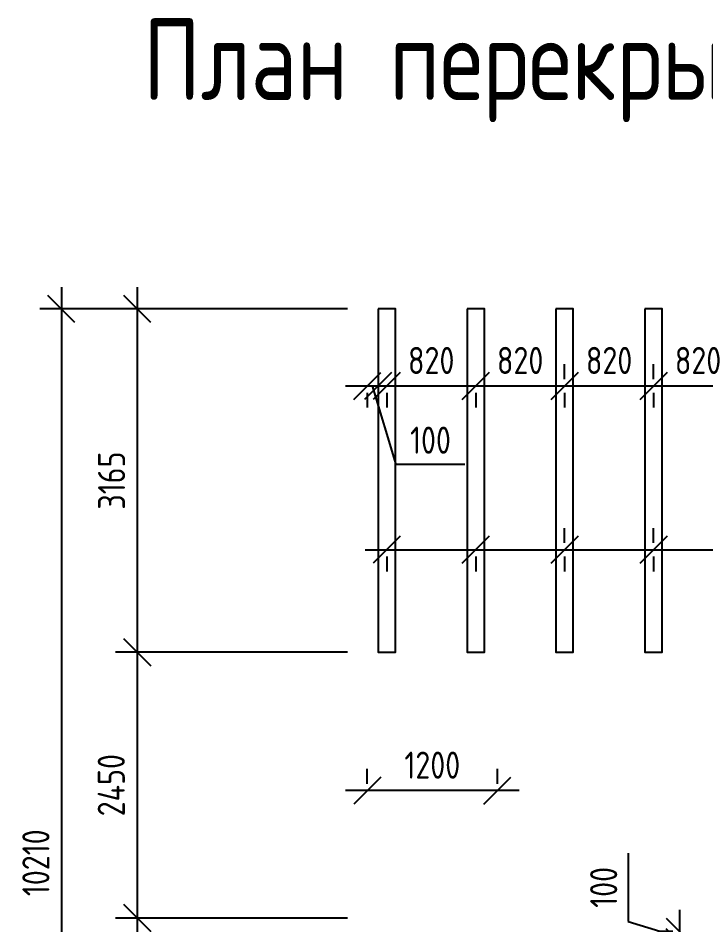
# Model space of a CAD drawing. Header units: millimetres. Extents: x -3099 to 8621, y -2900 to 12890.
# Drawn here: x -3099 to 3242, y 4532 to 12890 of the extents above; entities that cross this region are included whole.
import ezdxf

# ---------------------------------------------------------------- set-up
doc = ezdxf.new("R2010")
doc.units = ezdxf.units.MM
doc.header["$PDMODE"] = 35
doc.layers.add('СПДС_РАЗМЕРЫ', color=152, linetype='Continuous', lineweight=25)
doc.layers.add('СПДС_ТАБЛИЦЫ', color=7, linetype='Continuous', lineweight=25)
doc.styles.add('ГОСТ 2.304', font='CS_Gost2304.shx')
doc.dimstyles.new('СПДС', dxfattribs={"dimscale": 100, "dimtxt": 2.5, "dimasz": 2.5, "dimexe": 2, "dimexo": 0.625, "dimgap": 1, "dimtad": 1, "dimdec": 0, "dimtxsty": 'ГОСТ 2.304', "dimblk": 'OBLIQUE', "dimblk1": 'OBLIQUE', "dimblk2": 'OBLIQUE', "dimcen": 2.5, "dimdle": 2, "dimadec": 0, "dimazin": 2, "dimtfac": 0.75, "dimtdec": 4, "dimtmove": 1, "dimatfit": 3, "dimfxl": 1, "dimtfill": 1, "dimtolj": 1, "dimarcsym": 1})

# ---------------------------------------------------------------- blocks, each defined once
blk = doc.blocks.new('_Oblique')
at = {"color": 0, "linetype": 'ByBlock', "lineweight": -2}
blk.add_line((-0.5, -0.5), (0.5, 0.5), dxfattribs=at)
blk = doc.blocks.new('*D21')
at = {"layer": 'Defpoints', "color": 0, "ltscale": 100}
for p in [(0, 10210), (0, 0), (-2700, 0)]:
    blk.add_point(p, dxfattribs=at)
at = {"layer": 'СПДС_РАЗМЕРЫ', "color": 0, "lineweight": -2, "ltscale": 100}
for p, q in [((-2700, 10410), (-2700, -200)), ((-62.5, 10210), (-2900, 10210)), ((-62.5, 0), (-2900, 0))]:
    blk.add_line(p, q, dxfattribs=at)
at = {"layer": 'СПДС_РАЗМЕРЫ', "color": 0, "lineweight": -2, "ltscale": 100, "xscale": 250, "yscale": 250, "zscale": 250}
for p, rotation in [((-2700, 10210), 90), ((-2700, 0), 270)]:
    blk.add_blockref('_Oblique', p, dxfattribs=dict(at, rotation=rotation))
at = {"layer": 'СПДС_РАЗМЕРЫ', "color": 0, "lineweight": 25, "ltscale": 100, "insert": (-2934.7, 5105), "char_height": 250, "attachment_point": 5, "rotation": 90, "style": 'ГОСТ 2.304', "bg_fill": 3, "box_fill_scale": 1.1, "bg_fill_color": 256, "bg_fill_true_color": 13158600, "bg_fill_transparency": 0}
blk.add_mtext('\\A1;10210', dxfattribs=at)
blk = doc.blocks.new('*D23')
at = {"layer": 'Defpoints', "color": 0, "ltscale": 100}
for p in [(0, 4595), (-2000, 1570), (0, 1570)]:
    blk.add_point(p, dxfattribs=at)
at = {"layer": 'СПДС_РАЗМЕРЫ', "color": 0, "lineweight": -2, "ltscale": 100}
for p, q in [((-2000, 4795), (-2000, 1370)), ((-62.5, 4595), (-2200, 4595)), ((-62.5, 1570), (-2200, 1570))]:
    blk.add_line(p, q, dxfattribs=at)
at = {"layer": 'СПДС_РАЗМЕРЫ', "color": 0, "lineweight": -2, "ltscale": 100, "xscale": 250, "yscale": 250, "zscale": 250}
for p, rotation in [((-2000, 4595), 90.00000000000001), ((-2000, 1570), 270)]:
    blk.add_blockref('_Oblique', p, dxfattribs=dict(at, rotation=rotation))
at = {"layer": 'СПДС_РАЗМЕРЫ', "color": 0, "lineweight": 25, "ltscale": 100, "insert": (-2239.9, 3082.5), "char_height": 250, "attachment_point": 5, "rotation": 90, "style": 'ГОСТ 2.304', "bg_fill": 3, "box_fill_scale": 1.1, "bg_fill_color": 256, "bg_fill_true_color": 13158600, "bg_fill_transparency": 0}
blk.add_mtext('\\A1;3025', dxfattribs=at)
blk = doc.blocks.new('*D24')
at = {"layer": 'Defpoints', "color": 0, "ltscale": 100}
for p in [(0, 7045), (-2000, 4595), (0, 4595)]:
    blk.add_point(p, dxfattribs=at)
at = {"layer": 'СПДС_РАЗМЕРЫ', "color": 0, "lineweight": -2, "ltscale": 100}
for p, q in [((-2000, 7245), (-2000, 4395)), ((-62.5, 7045), (-2200, 7045)), ((-62.5, 4595), (-2200, 4595))]:
    blk.add_line(p, q, dxfattribs=at)
at = {"layer": 'СПДС_РАЗМЕРЫ', "color": 0, "lineweight": -2, "ltscale": 100, "xscale": 250, "yscale": 250, "zscale": 250}
for p, rotation in [((-2000, 7045), 90.00000000000001), ((-2000, 4595), 270)]:
    blk.add_blockref('_Oblique', p, dxfattribs=dict(at, rotation=rotation))
at = {"layer": 'СПДС_РАЗМЕРЫ', "color": 0, "lineweight": 25, "ltscale": 100, "insert": (-2239.9, 5820), "char_height": 250, "attachment_point": 5, "rotation": 90, "style": 'ГОСТ 2.304', "bg_fill": 3, "box_fill_scale": 1.1, "bg_fill_color": 256, "bg_fill_true_color": 13158600, "bg_fill_transparency": 0}
blk.add_mtext('\\A1;2450', dxfattribs=at)
blk = doc.blocks.new('*D25')
at = {"layer": 'Defpoints', "color": 0, "ltscale": 100}
for p in [(0, 10210), (-2000, 7045), (0, 7045)]:
    blk.add_point(p, dxfattribs=at)
at = {"layer": 'СПДС_РАЗМЕРЫ', "color": 0, "lineweight": -2, "ltscale": 100}
for p, q in [((-2000, 10410), (-2000, 6845)), ((-62.5, 10210), (-2200, 10210)), ((-62.5, 7045), (-2200, 7045))]:
    blk.add_line(p, q, dxfattribs=at)
at = {"layer": 'СПДС_РАЗМЕРЫ', "color": 0, "lineweight": -2, "ltscale": 100, "xscale": 250, "yscale": 250, "zscale": 250}
for p, rotation in [((-2000, 10210), 90.00000000000001), ((-2000, 7045), 270)]:
    blk.add_blockref('_Oblique', p, dxfattribs=dict(at, rotation=rotation))
at = {"layer": 'СПДС_РАЗМЕРЫ', "color": 0, "lineweight": 25, "ltscale": 100, "insert": (-2237.4, 8627.5), "char_height": 250, "attachment_point": 5, "rotation": 90, "style": 'ГОСТ 2.304', "bg_fill": 3, "box_fill_scale": 1.1, "bg_fill_color": 256, "bg_fill_true_color": 13158600, "bg_fill_transparency": 0}
blk.add_mtext('\\A1;3165', dxfattribs=at)
blk = doc.blocks.new('*D612')
at = {"layer": 'Defpoints', "color": 0, "ltscale": 100}
for p in [(220, 9545.4), (120, 9500), (220, 9500)]:
    blk.add_point(p, dxfattribs=at)
at = {"layer": 'СПДС_РАЗМЕРЫ', "color": 0, "lineweight": -2, "ltscale": 100}
for p, q in [((-80, 9500), (420, 9500)), ((387.5, 8775), (170, 9500)), ((220, 9482.9), (220, 9300)), ((120, 9437.5), (120, 9300)), ((1018.8, 8775), (387.5, 8775))]:
    blk.add_line(p, q, dxfattribs=at)
at = {"layer": 'СПДС_РАЗМЕРЫ', "color": 0, "lineweight": -2, "ltscale": 100, "xscale": 250, "yscale": 250, "zscale": 250}
blk.add_blockref('_Oblique', (120, 9500), dxfattribs=at)
at = {"layer": 'СПДС_РАЗМЕРЫ', "color": 0, "lineweight": -2, "ltscale": 100, "xscale": 250, "yscale": 250, "zscale": 250, "rotation": 180}
blk.add_blockref('_Oblique', (220, 9500), dxfattribs=at)
at = {"layer": 'СПДС_РАЗМЕРЫ', "color": 0, "ltscale": 100, "insert": (703.1, 9000), "char_height": 250, "attachment_point": 5, "style": 'ГОСТ 2.304', "bg_fill": 3, "box_fill_scale": 1.1, "bg_fill_color": 256, "bg_fill_true_color": 13158600, "bg_fill_transparency": 0}
blk.add_mtext('\\A1;100', dxfattribs=at)
blk = doc.blocks.new('*D701')
at = {"layer": 'Defpoints', "color": 0, "ltscale": 100}
for p in [(3000, 4470), (3000, 4370), (3045.4, 4370)]:
    blk.add_point(p, dxfattribs=at)
at = {"layer": 'СПДС_РАЗМЕРЫ', "color": 0, "lineweight": -2, "ltscale": 100}
for p, q in [((2525, 5193.8), (2525, 4562.5)), ((3000, 4670), (3000, 4170)), ((2525, 4562.5), (3000, 4420)), ((2937.5, 4470), (2800, 4470)), ((2982.9, 4370), (2800, 4370))]:
    blk.add_line(p, q, dxfattribs=at)
at = {"layer": 'СПДС_РАЗМЕРЫ', "color": 0, "lineweight": -2, "ltscale": 100, "xscale": 250, "yscale": 250, "zscale": 250}
for p, rotation in [((3000, 4470), 270), ((3000, 4370), 90)]:
    blk.add_blockref('_Oblique', p, dxfattribs=dict(at, rotation=rotation))
at = {"layer": 'СПДС_РАЗМЕРЫ', "color": 0, "ltscale": 100, "insert": (2300, 4878.1), "char_height": 250, "attachment_point": 5, "rotation": 90, "style": 'ГОСТ 2.304', "bg_fill": 3, "box_fill_scale": 1.1, "bg_fill_color": 256, "bg_fill_true_color": 13158600, "bg_fill_transparency": 0}
blk.add_mtext('\\A1;100', dxfattribs=at)
blk = doc.blocks.new('*D710')
at = {"layer": 'Defpoints', "color": 0, "ltscale": 100}
for p in [(300, 9500), (1120, 9500), (1120, 9500)]:
    blk.add_point(p, dxfattribs=at)
at = {"layer": 'СПДС_РАЗМЕРЫ', "color": 0, "lineweight": -2, "ltscale": 100}
for p, q in [((100, 9500), (1320, 9500)), ((300, 9437.5), (300, 9300)), ((1120, 9437.5), (1120, 9300))]:
    blk.add_line(p, q, dxfattribs=at)
at = {"layer": 'СПДС_РАЗМЕРЫ', "color": 0, "lineweight": -2, "ltscale": 100, "xscale": 250, "yscale": 250, "zscale": 250, "rotation": 180}
blk.add_blockref('_Oblique', (300, 9500), dxfattribs=at)
at = {"layer": 'СПДС_РАЗМЕРЫ', "color": 0, "lineweight": -2, "ltscale": 100, "xscale": 250, "yscale": 250, "zscale": 250}
blk.add_blockref('_Oblique', (1120, 9500), dxfattribs=at)
at = {"layer": 'СПДС_РАЗМЕРЫ', "color": 0, "ltscale": 100, "insert": (710, 9734.7), "char_height": 250, "attachment_point": 5, "style": 'ГОСТ 2.304', "bg_fill": 3, "box_fill_scale": 1.1, "bg_fill_color": 256, "bg_fill_true_color": 13158600, "bg_fill_transparency": 0}
blk.add_mtext('\\A1;820', dxfattribs=at)
blk = doc.blocks.new('*D711')
at = {"layer": 'Defpoints', "color": 0, "ltscale": 100}
for p in [(1120, 9500), (1940, 9500), (1940, 9500)]:
    blk.add_point(p, dxfattribs=at)
at = {"layer": 'СПДС_РАЗМЕРЫ', "color": 0, "lineweight": -2, "ltscale": 100}
for p, q in [((920, 9500), (2140, 9500)), ((1120, 9437.5), (1120, 9300)), ((1940, 9437.5), (1940, 9300))]:
    blk.add_line(p, q, dxfattribs=at)
at = {"layer": 'СПДС_РАЗМЕРЫ', "color": 0, "lineweight": -2, "ltscale": 100, "xscale": 250, "yscale": 250, "zscale": 250, "rotation": 180}
blk.add_blockref('_Oblique', (1120, 9500), dxfattribs=at)
at = {"layer": 'СПДС_РАЗМЕРЫ', "color": 0, "lineweight": -2, "ltscale": 100, "xscale": 250, "yscale": 250, "zscale": 250}
blk.add_blockref('_Oblique', (1940, 9500), dxfattribs=at)
at = {"layer": 'СПДС_РАЗМЕРЫ', "color": 0, "ltscale": 100, "insert": (1530, 9734.7), "char_height": 250, "attachment_point": 5, "style": 'ГОСТ 2.304', "bg_fill": 3, "box_fill_scale": 1.1, "bg_fill_color": 256, "bg_fill_true_color": 13158600, "bg_fill_transparency": 0}
blk.add_mtext('\\A1;820', dxfattribs=at)
blk = doc.blocks.new('*D714')
at = {"layer": 'Defpoints', "color": 0, "ltscale": 100}
for p in [(1940, 9500), (2760, 9500), (2760, 9500)]:
    blk.add_point(p, dxfattribs=at)
at = {"layer": 'СПДС_РАЗМЕРЫ', "color": 0, "lineweight": -2, "ltscale": 100}
for p, q in [((1940, 9562.5), (1940, 9700)), ((2760, 9562.5), (2760, 9700)), ((1740, 9500), (2960, 9500))]:
    blk.add_line(p, q, dxfattribs=at)
at = {"layer": 'СПДС_РАЗМЕРЫ', "color": 0, "lineweight": -2, "ltscale": 100, "xscale": 250, "yscale": 250, "zscale": 250, "rotation": 180}
blk.add_blockref('_Oblique', (1940, 9500), dxfattribs=at)
at = {"layer": 'СПДС_РАЗМЕРЫ', "color": 0, "lineweight": -2, "ltscale": 100, "xscale": 250, "yscale": 250, "zscale": 250}
blk.add_blockref('_Oblique', (2760, 9500), dxfattribs=at)
at = {"layer": 'СПДС_РАЗМЕРЫ', "color": 0, "ltscale": 100, "insert": (2350, 9734.7), "char_height": 250, "attachment_point": 5, "style": 'ГОСТ 2.304', "bg_fill": 3, "box_fill_scale": 1.1, "bg_fill_color": 256, "bg_fill_true_color": 13158600, "bg_fill_transparency": 0}
blk.add_mtext('\\A1;820', dxfattribs=at)
blk = doc.blocks.new('*D715')
at = {"layer": 'Defpoints', "color": 0, "ltscale": 100}
for p in [(2760, 9500), (3580, 9500), (3580, 9500)]:
    blk.add_point(p, dxfattribs=at)
at = {"layer": 'СПДС_РАЗМЕРЫ', "color": 0, "lineweight": -2, "ltscale": 100}
for p, q in [((2560, 9500), (3780, 9500)), ((2760, 9437.5), (2760, 9300)), ((3580, 9437.5), (3580, 9300))]:
    blk.add_line(p, q, dxfattribs=at)
at = {"layer": 'СПДС_РАЗМЕРЫ', "color": 0, "lineweight": -2, "ltscale": 100, "xscale": 250, "yscale": 250, "zscale": 250, "rotation": 180}
blk.add_blockref('_Oblique', (2760, 9500), dxfattribs=at)
at = {"layer": 'СПДС_РАЗМЕРЫ', "color": 0, "lineweight": -2, "ltscale": 100, "xscale": 250, "yscale": 250, "zscale": 250}
blk.add_blockref('_Oblique', (3580, 9500), dxfattribs=at)
at = {"layer": 'СПДС_РАЗМЕРЫ', "color": 0, "ltscale": 100, "insert": (3170, 9734.7), "char_height": 250, "attachment_point": 5, "style": 'ГОСТ 2.304', "bg_fill": 3, "box_fill_scale": 1.1, "bg_fill_color": 256, "bg_fill_true_color": 13158600, "bg_fill_transparency": 0}
blk.add_mtext('\\A1;820', dxfattribs=at)
blk = doc.blocks.new('*D764')
at = {"layer": 'Defpoints', "color": 0, "ltscale": 100}
for p in [(120, 5770), (120, 5770), (1320, 5770)]:
    blk.add_point(p, dxfattribs=at)
at = {"layer": 'СПДС_РАЗМЕРЫ', "color": 0, "lineweight": -2, "ltscale": 100}
for p, q in [((120, 5832.5), (120, 5970)), ((1320, 5832.5), (1320, 5970)), ((1520, 5770), (-80, 5770))]:
    blk.add_line(p, q, dxfattribs=at)
at = {"layer": 'СПДС_РАЗМЕРЫ', "color": 0, "lineweight": -2, "ltscale": 100, "xscale": 250, "yscale": 250, "zscale": 250, "rotation": 180}
blk.add_blockref('_Oblique', (120, 5770), dxfattribs=at)
at = {"layer": 'СПДС_РАЗМЕРЫ', "color": 0, "lineweight": -2, "ltscale": 100, "xscale": 250, "yscale": 250, "zscale": 250}
blk.add_blockref('_Oblique', (1320, 5770), dxfattribs=at)
at = {"layer": 'СПДС_РАЗМЕРЫ', "color": 0, "ltscale": 100, "insert": (720, 6004.7), "char_height": 250, "attachment_point": 5, "style": 'ГОСТ 2.304', "bg_fill": 3, "box_fill_scale": 1.1, "bg_fill_color": 256, "bg_fill_true_color": 13158600, "bg_fill_transparency": 0}
blk.add_mtext('\\A1;1200', dxfattribs=at)
blk = doc.blocks.new('*D785')
at = {"layer": 'Defpoints', "color": 0, "ltscale": 100}
for p in [(300, 7990), (1120, 7990), (1120, 7990)]:
    blk.add_point(p, dxfattribs=at)
at = {"layer": 'СПДС_РАЗМЕРЫ', "color": 0, "lineweight": -2, "ltscale": 100}
for p, q in [((100, 7990), (1320, 7990)), ((300, 7927.5), (300, 7790)), ((1120, 7927.5), (1120, 7790))]:
    blk.add_line(p, q, dxfattribs=at)
at = {"layer": 'СПДС_РАЗМЕРЫ', "color": 0, "lineweight": -2, "ltscale": 100, "xscale": 250, "yscale": 250, "zscale": 250, "rotation": 180}
blk.add_blockref('_Oblique', (300, 7990), dxfattribs=at)
at = {"layer": 'СПДС_РАЗМЕРЫ', "color": 0, "lineweight": -2, "ltscale": 100, "xscale": 250, "yscale": 250, "zscale": 250}
blk.add_blockref('_Oblique', (1120, 7990), dxfattribs=at)
blk = doc.blocks.new('*D786')
at = {"layer": 'Defpoints', "color": 0, "ltscale": 100}
for p in [(1120, 7990), (1940, 7990), (1940, 7990)]:
    blk.add_point(p, dxfattribs=at)
at = {"layer": 'СПДС_РАЗМЕРЫ', "color": 0, "lineweight": -2, "ltscale": 100}
for p, q in [((920, 7990), (2140, 7990)), ((1120, 7927.5), (1120, 7790)), ((1940, 7927.5), (1940, 7790))]:
    blk.add_line(p, q, dxfattribs=at)
at = {"layer": 'СПДС_РАЗМЕРЫ', "color": 0, "lineweight": -2, "ltscale": 100, "xscale": 250, "yscale": 250, "zscale": 250, "rotation": 180}
blk.add_blockref('_Oblique', (1120, 7990), dxfattribs=at)
at = {"layer": 'СПДС_РАЗМЕРЫ', "color": 0, "lineweight": -2, "ltscale": 100, "xscale": 250, "yscale": 250, "zscale": 250}
blk.add_blockref('_Oblique', (1940, 7990), dxfattribs=at)
blk = doc.blocks.new('*D787')
at = {"layer": 'Defpoints', "color": 0, "ltscale": 100}
for p in [(1940, 7990), (2760, 7990), (2760, 7990)]:
    blk.add_point(p, dxfattribs=at)
at = {"layer": 'СПДС_РАЗМЕРЫ', "color": 0, "lineweight": -2, "ltscale": 100}
for p, q in [((1940, 8052.5), (1940, 8190)), ((2760, 8052.5), (2760, 8190)), ((1740, 7990), (2960, 7990))]:
    blk.add_line(p, q, dxfattribs=at)
at = {"layer": 'СПДС_РАЗМЕРЫ', "color": 0, "lineweight": -2, "ltscale": 100, "xscale": 250, "yscale": 250, "zscale": 250, "rotation": 180}
blk.add_blockref('_Oblique', (1940, 7990), dxfattribs=at)
at = {"layer": 'СПДС_РАЗМЕРЫ', "color": 0, "lineweight": -2, "ltscale": 100, "xscale": 250, "yscale": 250, "zscale": 250}
blk.add_blockref('_Oblique', (2760, 7990), dxfattribs=at)
blk = doc.blocks.new('*D788')
at = {"layer": 'Defpoints', "color": 0, "ltscale": 100}
for p in [(2760, 7990), (3580, 7990), (3580, 7990)]:
    blk.add_point(p, dxfattribs=at)
at = {"layer": 'СПДС_РАЗМЕРЫ', "color": 0, "lineweight": -2, "ltscale": 100}
for p, q in [((2560, 7990), (3780, 7990)), ((2760, 7927.5), (2760, 7790)), ((3580, 7927.5), (3580, 7790))]:
    blk.add_line(p, q, dxfattribs=at)
at = {"layer": 'СПДС_РАЗМЕРЫ', "color": 0, "lineweight": -2, "ltscale": 100, "xscale": 250, "yscale": 250, "zscale": 250, "rotation": 180}
blk.add_blockref('_Oblique', (2760, 7990), dxfattribs=at)
at = {"layer": 'СПДС_РАЗМЕРЫ', "color": 0, "lineweight": -2, "ltscale": 100, "xscale": 250, "yscale": 250, "zscale": 250}
blk.add_blockref('_Oblique', (3580, 7990), dxfattribs=at)

msp = doc.modelspace()

# ---------------------------------------------------------------- linework, layer by layer
at = {"ltscale": 100}
for points in [[(220, 10210), (220, 7045), (380, 7045), (380, 10210), (220, 10210)], [(1860, 10210), (1860, 7045), (2020, 7045), (2020, 10210), (1860, 10210)], [(2680, 10210), (2680, 7045), (2840, 7045), (2840, 10210), (2680, 10210)]]:
    msp.add_lwpolyline(points, dxfattribs=at)

# ---------------------------------------------------------------- texts
at = {"layer": 'СПДС_ТАБЛИЦЫ', "ltscale": 100, "style": 'ГОСТ 2.304'}
msp.add_text('План перекрытий', height=750, dxfattribs=at).set_placement((-1948.9, 12135.2))

# ---------------------------------------------------------------- dimensions: what is measured, and where the dimension line sits
at = {"layer": 'СПДС_РАЗМЕРЫ', "lineweight": 25, "ltscale": 100}
dim = msp.add_linear_dim(base=(-2700, 0), p1=(0, 10210), p2=(0, 0), angle=270, dimstyle='СПДС', dxfattribs=at)
dim.commit()
dim.dimension.update_dxf_attribs({"geometry": '*D21', "text_midpoint": (-2934.7, 5105)})
at = {"layer": 'СПДС_РАЗМЕРЫ', "ltscale": 100}
for base, p1, p2, picture, middle in [((1120, 7990), (300, 7990), (1120, 7990), '*D785', (710, 8224.7)), ((1940, 7990), (1120, 7990), (1940, 7990), '*D786', (1530, 8224.7)), ((3580, 7990), (2760, 7990), (3580, 7990), '*D788', (3170, 8224.7))]:
    dim = msp.add_linear_dim(base=base, p1=p1, p2=p2, angle=180, text=' ', dimstyle='СПДС', dxfattribs=at)
    dim.commit()
    dim.dimension.update_dxf_attribs({"geometry": picture, "text_midpoint": middle})
dim = msp.add_linear_dim(base=(2760, 7990), p1=(1940, 7990), p2=(2760, 7990), text=' ', dimstyle='СПДС', dxfattribs=at)
dim.commit()
dim.dimension.update_dxf_attribs({"geometry": '*D787', "text_midpoint": (2350, 8224.7)})
dim = msp.add_linear_dim(base=(3000, 4370), p1=(3000, 4470), p2=(3045.4, 4370), angle=90, dimstyle='СПДС', dxfattribs=at)
dim.commit()
dim.dimension.update_dxf_attribs({"geometry": '*D701', "text_midpoint": (2300, 4662.5)})

# ---------------------------------------------------------------- next in the draw order: dimensions: what is measured, and where the dimension line sits
at = {"layer": 'СПДС_РАЗМЕРЫ', "lineweight": 25, "ltscale": 100}
dim = msp.add_linear_dim(base=(-2000, 1570), p1=(0, 4595), p2=(0, 1570), angle=270, dimstyle='СПДС', dxfattribs=at)
dim.commit()
dim.dimension.update_dxf_attribs({"geometry": '*D23', "text_midpoint": (-2239.9, 3082.5)})

# ---------------------------------------------------------------- next in the draw order: dimensions: what is measured, and where the dimension line sits
dim = msp.add_linear_dim(base=(-2000, 4595), p1=(0, 7045), p2=(0, 4595), angle=270, dimstyle='СПДС', dxfattribs=at)
dim.commit()
dim.dimension.update_dxf_attribs({"geometry": '*D24', "text_midpoint": (-2239.9, 5820)})

# ---------------------------------------------------------------- next in the draw order: dimensions: what is measured, and where the dimension line sits
dim = msp.add_linear_dim(base=(-2000, 7045), p1=(0, 10210), p2=(0, 7045), angle=270, dimstyle='СПДС', dxfattribs=at)
dim.commit()
dim.dimension.update_dxf_attribs({"geometry": '*D25', "text_midpoint": (-2237.4, 8627.5)})
at = {"layer": 'СПДС_РАЗМЕРЫ', "ltscale": 100}
dim = msp.add_linear_dim(base=(120, 5770), p1=(1320, 5770), p2=(120, 5770), dimstyle='СПДС', dxfattribs=at)
dim.commit()
dim.dimension.update_dxf_attribs({"geometry": '*D764', "text_midpoint": (720, 6004.7)})

# ---------------------------------------------------------------- next in the draw order: dimensions: what is measured, and where the dimension line sits
dim = msp.add_linear_dim(base=(220, 9500), p1=(120, 9500), p2=(220, 9545.4), angle=180, dimstyle='СПДС', dxfattribs=at)
dim.commit()
dim.dimension.update_dxf_attribs({"geometry": '*D612', "text_midpoint": (487.5, 9000)})

# ---------------------------------------------------------------- next in the draw order: linework, layer by layer
at = {"ltscale": 100}
msp.add_lwpolyline([(1040, 10210), (1040, 7045), (1200, 7045), (1200, 10210), (1040, 10210)], dxfattribs=at)

# ---------------------------------------------------------------- next in the draw order: dimensions: what is measured, and where the dimension line sits
at = {"layer": 'СПДС_РАЗМЕРЫ', "ltscale": 100}
dim = msp.add_linear_dim(base=(1120, 9500), p1=(300, 9500), p2=(1120, 9500), angle=180, dimstyle='СПДС', dxfattribs=at)
dim.commit()
dim.dimension.update_dxf_attribs({"geometry": '*D710', "text_midpoint": (710, 9734.7)})

# ---------------------------------------------------------------- next in the draw order: dimensions: what is measured, and where the dimension line sits
dim = msp.add_linear_dim(base=(1940, 9500), p1=(1120, 9500), p2=(1940, 9500), angle=180, dimstyle='СПДС', dxfattribs=at)
dim.commit()
dim.dimension.update_dxf_attribs({"geometry": '*D711', "text_midpoint": (1530, 9734.7)})

# ---------------------------------------------------------------- next in the draw order: dimensions: what is measured, and where the dimension line sits
dim = msp.add_linear_dim(base=(2760, 9500), p1=(1940, 9500), p2=(2760, 9500), dimstyle='СПДС', dxfattribs=at)
dim.commit()
dim.dimension.update_dxf_attribs({"geometry": '*D714', "text_midpoint": (2350, 9734.7)})

# ---------------------------------------------------------------- next in the draw order: dimensions: what is measured, and where the dimension line sits
dim = msp.add_linear_dim(base=(3580, 9500), p1=(2760, 9500), p2=(3580, 9500), angle=180, dimstyle='СПДС', dxfattribs=at)
dim.commit()
dim.dimension.update_dxf_attribs({"geometry": '*D715', "text_midpoint": (3170, 9734.7)})

doc.saveas('drawing.dxf')
